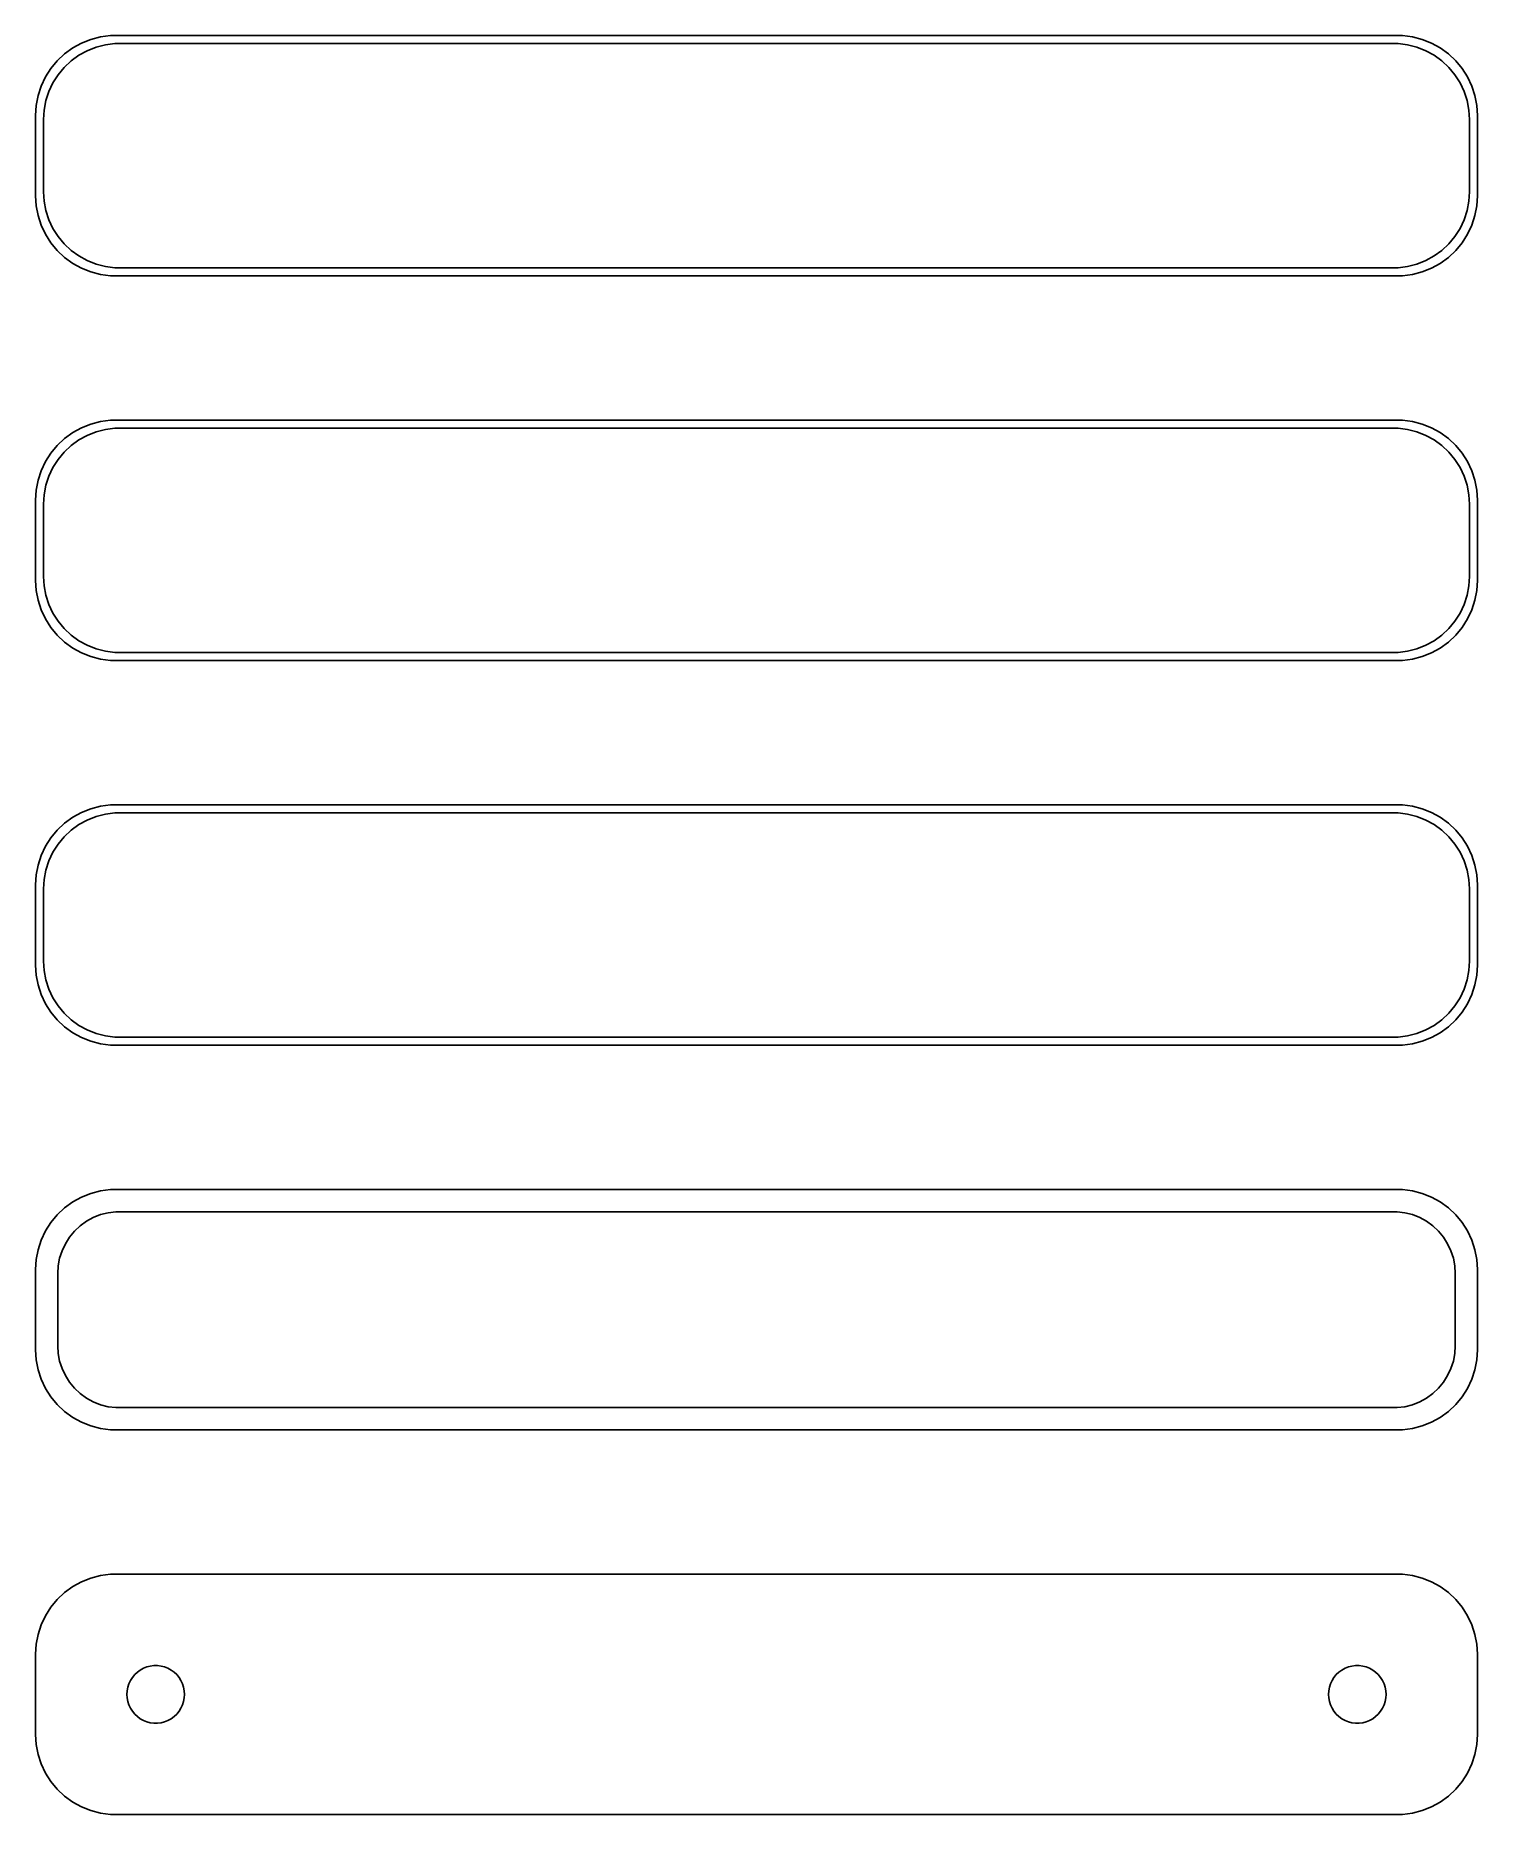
# Model space of a CAD drawing. Header units: metres. Extents: x -45 to 45, y 89 to 199.
import ezdxf

# ---------------------------------------------------------------- set-up
doc = ezdxf.new("R2010")
doc.units = ezdxf.units.M

msp = doc.modelspace()

# ---------------------------------------------------------------- linework, layer by layer
for p, q in [((-42.6791, 198.722), (-43.1871, 198.353)), ((-42.1289, 199.024), (-42.6791, 198.722)), ((-41.5451, 199.255), (-42.1289, 199.024)), ((-41.7724, 198.548), (-41.2178, 198.768)), ((-40.9369, 199.411), (-41.5451, 199.255)), ((-41.2178, 198.768), (-40.6401, 198.916)), ((-40.3139, 199.49), (-40.9369, 199.411)), ((-40.6401, 198.916), (-40.0482, 198.991)), ((40.3139, 199.49), (-40.3139, 199.49)), ((-40.0482, 198.991), (40.0482, 198.991)), ((40.0482, 198.991), (40.6401, 198.916)), ((40.9369, 199.411), (40.3139, 199.49)), ((40.6401, 198.916), (41.2178, 198.768)), ((41.5451, 199.255), (40.9369, 199.411)), ((41.2178, 198.768), (41.7724, 198.548)), ((42.1289, 199.024), (41.5451, 199.255)), ((42.6791, 198.722), (42.1289, 199.024)), ((43.1871, 198.353), (42.6791, 198.722)), ((-43.6448, 197.923), (-44.0451, 197.439)), ((-43.1871, 198.353), (-43.6448, 197.923)), ((-43.2126, 197.502), (-42.7778, 197.91)), ((-42.7778, 197.91), (-42.2952, 198.261)), ((-42.2952, 198.261), (-41.7724, 198.548)), ((41.7724, 198.548), (42.2952, 198.261)), ((42.2952, 198.261), (42.7778, 197.91)), ((42.7778, 197.91), (43.2126, 197.502)), ((43.6448, 197.923), (43.1871, 198.353)), ((44.0451, 197.439), (43.6448, 197.923)), ((-44.3815, 196.909), (-44.6489, 196.341)), ((-44.0451, 197.439), (-44.3815, 196.909)), ((-44.1664, 195.999), (-43.9124, 196.538)), ((-43.9124, 196.538), (-43.5928, 197.042)), ((-43.5928, 197.042), (-43.2126, 197.502)), ((43.2126, 197.502), (43.5928, 197.042)), ((43.5928, 197.042), (43.9124, 196.538)), ((43.9124, 196.538), (44.1664, 195.999)), ((44.3815, 196.909), (44.0451, 197.439)), ((44.6489, 196.341), (44.3815, 196.909)), ((-44.8429, 195.743), (-44.9606, 195.127)), ((-44.6489, 196.341), (-44.8429, 195.743)), ((-44.4625, 194.845), (-44.3508, 195.431)), ((-44.3508, 195.431), (-44.1664, 195.999)), ((44.1664, 195.999), (44.3508, 195.431)), ((44.3508, 195.431), (44.4625, 194.845)), ((44.8429, 195.743), (44.6489, 196.341)), ((44.9606, 195.127), (44.8429, 195.743)), ((-44.9606, 195.127), (-45, 194.5)), ((-45, 194.5), (-45, 189.5)), ((-44.5, 194.25), (-44.4625, 194.845)), ((-44.5, 189.75), (-44.5, 194.25)), ((44.4625, 194.845), (44.5, 194.25)), ((44.5, 194.25), (44.5, 189.75)), ((45, 194.5), (44.9606, 195.127)), ((45, 189.5), (45, 194.5)), ((-45, 189.5), (-44.9606, 188.873)), ((-44.9606, 188.873), (-44.8429, 188.257)), ((-44.4625, 189.155), (-44.5, 189.75)), ((-44.3508, 188.569), (-44.4625, 189.155)), ((44.4625, 189.155), (44.3508, 188.569)), ((44.5, 189.75), (44.4625, 189.155)), ((44.8429, 188.257), (44.9606, 188.873)), ((44.9606, 188.873), (45, 189.5)), ((-44.8429, 188.257), (-44.6489, 187.659)), ((-44.6489, 187.659), (-44.3815, 187.091)), ((-44.1664, 188.001), (-44.3508, 188.569)), ((-43.9124, 187.462), (-44.1664, 188.001)), ((44.1664, 188.001), (43.9124, 187.462)), ((44.3508, 188.569), (44.1664, 188.001)), ((44.3815, 187.091), (44.6489, 187.659)), ((44.6489, 187.659), (44.8429, 188.257)), ((-44.3815, 187.091), (-44.0451, 186.561)), ((-44.0451, 186.561), (-43.6448, 186.077)), ((-43.5928, 186.958), (-43.9124, 187.462)), ((-43.2126, 186.498), (-43.5928, 186.958)), ((-42.7778, 186.09), (-43.2126, 186.498)), ((43.2126, 186.498), (42.7778, 186.09)), ((43.5928, 186.958), (43.2126, 186.498)), ((43.9124, 187.462), (43.5928, 186.958)), ((43.6448, 186.077), (44.0451, 186.561)), ((44.0451, 186.561), (44.3815, 187.091)), ((-43.6448, 186.077), (-43.1871, 185.647)), ((-43.1871, 185.647), (-42.6791, 185.278)), ((-42.2952, 185.739), (-42.7778, 186.09)), ((-41.7724, 185.452), (-42.2952, 185.739)), ((-41.2178, 185.232), (-41.7724, 185.452)), ((41.7724, 185.452), (41.2178, 185.232)), ((42.2952, 185.739), (41.7724, 185.452)), ((42.7778, 186.09), (42.2952, 185.739)), ((42.6791, 185.278), (43.1871, 185.647)), ((43.1871, 185.647), (43.6448, 186.077)), ((-42.6791, 185.278), (-42.1289, 184.976)), ((-42.1289, 184.976), (-41.5451, 184.745)), ((-41.5451, 184.745), (-40.9369, 184.589)), ((-40.6401, 185.084), (-41.2178, 185.232)), ((-40.9369, 184.589), (-40.3139, 184.51)), ((-40.0482, 185.009), (-40.6401, 185.084)), ((-40.3139, 184.51), (40.3139, 184.51)), ((40.0482, 185.009), (-40.0482, 185.009)), ((40.6401, 185.084), (40.0482, 185.009)), ((40.3139, 184.51), (40.9369, 184.589)), ((41.2178, 185.232), (40.6401, 185.084)), ((40.9369, 184.589), (41.5451, 184.745)), ((41.5451, 184.745), (42.1289, 184.976)), ((42.1289, 184.976), (42.6791, 185.278)), ((-40.9369, 175.411), (-41.5451, 175.255)), ((-40.3139, 175.49), (-40.9369, 175.411)), ((40.3139, 175.49), (-40.3139, 175.49)), ((40.9369, 175.411), (40.3139, 175.49)), ((41.5451, 175.255), (40.9369, 175.411)), ((-43.1871, 174.353), (-43.6448, 173.923)), ((-42.6791, 174.722), (-43.1871, 174.353)), ((-42.7778, 173.91), (-42.2952, 174.261)), ((-42.1289, 175.024), (-42.6791, 174.722)), ((-42.2952, 174.261), (-41.7724, 174.548)), ((-41.5451, 175.255), (-42.1289, 175.024)), ((-41.7724, 174.548), (-41.2178, 174.768)), ((-41.2178, 174.768), (-40.6401, 174.916)), ((-40.6401, 174.916), (-40.0482, 174.991)), ((-40.0482, 174.991), (40.0482, 174.991)), ((40.0482, 174.991), (40.6401, 174.916)), ((40.6401, 174.916), (41.2178, 174.768)), ((41.2178, 174.768), (41.7724, 174.548)), ((42.1289, 175.024), (41.5451, 175.255)), ((41.7724, 174.548), (42.2952, 174.261)), ((42.6791, 174.722), (42.1289, 175.024)), ((42.2952, 174.261), (42.7778, 173.91)), ((43.1871, 174.353), (42.6791, 174.722)), ((43.6448, 173.923), (43.1871, 174.353)), ((-44.0451, 173.439), (-44.3815, 172.909)), ((-43.6448, 173.923), (-44.0451, 173.439)), ((-43.5928, 173.042), (-43.2126, 173.502)), ((-43.2126, 173.502), (-42.7778, 173.91)), ((42.7778, 173.91), (43.2126, 173.502)), ((43.2126, 173.502), (43.5928, 173.042)), ((44.0451, 173.439), (43.6448, 173.923)), ((44.3815, 172.909), (44.0451, 173.439)), ((-44.6489, 172.341), (-44.8429, 171.743)), ((-44.3815, 172.909), (-44.6489, 172.341)), ((-44.1664, 171.999), (-43.9124, 172.538)), ((-43.9124, 172.538), (-43.5928, 173.042)), ((43.5928, 173.042), (43.9124, 172.538)), ((43.9124, 172.538), (44.1664, 171.999)), ((44.6489, 172.341), (44.3815, 172.909)), ((44.8429, 171.743), (44.6489, 172.341)), ((-44.9606, 171.127), (-45, 170.5)), ((-44.8429, 171.743), (-44.9606, 171.127)), ((-44.4625, 170.845), (-44.3508, 171.431)), ((-44.3508, 171.431), (-44.1664, 171.999)), ((44.1664, 171.999), (44.3508, 171.431)), ((44.3508, 171.431), (44.4625, 170.845)), ((44.9606, 171.127), (44.8429, 171.743)), ((45, 170.5), (44.9606, 171.127)), ((-45, 170.5), (-45, 165.5)), ((-44.5, 170.25), (-44.4625, 170.845)), ((-44.5, 165.75), (-44.5, 170.25)), ((44.4625, 170.845), (44.5, 170.25)), ((44.5, 170.25), (44.5, 165.75)), ((45, 165.5), (45, 170.5)), ((-45, 165.5), (-44.9606, 164.873)), ((-44.4625, 165.155), (-44.5, 165.75)), ((44.5, 165.75), (44.4625, 165.155)), ((44.9606, 164.873), (45, 165.5)), ((-44.9606, 164.873), (-44.8429, 164.257)), ((-44.8429, 164.257), (-44.6489, 163.659)), ((-44.3508, 164.569), (-44.4625, 165.155)), ((-44.1664, 164.001), (-44.3508, 164.569)), ((44.3508, 164.569), (44.1664, 164.001)), ((44.4625, 165.155), (44.3508, 164.569)), ((44.6489, 163.659), (44.8429, 164.257)), ((44.8429, 164.257), (44.9606, 164.873)), ((-44.6489, 163.659), (-44.3815, 163.091)), ((-43.9124, 163.462), (-44.1664, 164.001)), ((-43.5928, 162.958), (-43.9124, 163.462)), ((43.9124, 163.462), (43.5928, 162.958)), ((44.1664, 164.001), (43.9124, 163.462)), ((44.3815, 163.091), (44.6489, 163.659)), ((-44.3815, 163.091), (-44.0451, 162.561)), ((-44.0451, 162.561), (-43.6448, 162.077)), ((-43.6448, 162.077), (-43.1871, 161.647)), ((-43.2126, 162.498), (-43.5928, 162.958)), ((-42.7778, 162.09), (-43.2126, 162.498)), ((-42.2952, 161.739), (-42.7778, 162.09)), ((42.7778, 162.09), (42.2952, 161.739)), ((43.2126, 162.498), (42.7778, 162.09)), ((43.1871, 161.647), (43.6448, 162.077)), ((43.5928, 162.958), (43.2126, 162.498)), ((43.6448, 162.077), (44.0451, 162.561)), ((44.0451, 162.561), (44.3815, 163.091)), ((-43.1871, 161.647), (-42.6791, 161.278)), ((-42.6791, 161.278), (-42.1289, 160.976)), ((-41.7724, 161.452), (-42.2952, 161.739)), ((-42.1289, 160.976), (-41.5451, 160.745)), ((-41.2178, 161.232), (-41.7724, 161.452)), ((-40.6401, 161.084), (-41.2178, 161.232)), ((-40.0482, 161.009), (-40.6401, 161.084)), ((40.0482, 161.009), (-40.0482, 161.009)), ((40.6401, 161.084), (40.0482, 161.009)), ((41.2178, 161.232), (40.6401, 161.084)), ((41.7724, 161.452), (41.2178, 161.232)), ((41.5451, 160.745), (42.1289, 160.976)), ((42.2952, 161.739), (41.7724, 161.452)), ((42.1289, 160.976), (42.6791, 161.278)), ((42.6791, 161.278), (43.1871, 161.647)), ((-41.5451, 160.745), (-40.9369, 160.589)), ((-40.9369, 160.589), (-40.3139, 160.51)), ((-40.3139, 160.51), (40.3139, 160.51)), ((40.3139, 160.51), (40.9369, 160.589)), ((40.9369, 160.589), (41.5451, 160.745)), ((-42.1289, 151.024), (-42.6791, 150.722)), ((-41.5451, 151.255), (-42.1289, 151.024)), ((-40.9369, 151.411), (-41.5451, 151.255)), ((-40.3139, 151.49), (-40.9369, 151.411)), ((-40.6401, 150.916), (-40.0482, 150.991)), ((40.3139, 151.49), (-40.3139, 151.49)), ((-40.0482, 150.991), (40.0482, 150.991)), ((40.0482, 150.991), (40.6401, 150.916)), ((40.9369, 151.411), (40.3139, 151.49)), ((41.5451, 151.255), (40.9369, 151.411)), ((42.1289, 151.024), (41.5451, 151.255)), ((42.6791, 150.722), (42.1289, 151.024)), ((-43.6448, 149.923), (-44.0451, 149.439)), ((-43.1871, 150.353), (-43.6448, 149.923)), ((-43.2126, 149.502), (-42.7778, 149.91)), ((-42.6791, 150.722), (-43.1871, 150.353)), ((-42.7778, 149.91), (-42.2952, 150.261)), ((-42.2952, 150.261), (-41.7724, 150.548)), ((-41.7724, 150.548), (-41.2178, 150.768)), ((-41.2178, 150.768), (-40.6401, 150.916)), ((40.6401, 150.916), (41.2178, 150.768)), ((41.2178, 150.768), (41.7724, 150.548)), ((41.7724, 150.548), (42.2952, 150.261)), ((42.2952, 150.261), (42.7778, 149.91)), ((43.1871, 150.353), (42.6791, 150.722)), ((42.7778, 149.91), (43.2126, 149.502)), ((43.6448, 149.923), (43.1871, 150.353)), ((44.0451, 149.439), (43.6448, 149.923)), ((-44.3815, 148.909), (-44.6489, 148.341)), ((-44.0451, 149.439), (-44.3815, 148.909)), ((-43.9124, 148.538), (-43.5928, 149.042)), ((-43.5928, 149.042), (-43.2126, 149.502)), ((43.2126, 149.502), (43.5928, 149.042)), ((43.5928, 149.042), (43.9124, 148.538)), ((44.3815, 148.909), (44.0451, 149.439)), ((44.6489, 148.341), (44.3815, 148.909)), ((-44.8429, 147.743), (-44.9606, 147.127)), ((-44.6489, 148.341), (-44.8429, 147.743)), ((-44.3508, 147.431), (-44.1664, 147.999)), ((-44.1664, 147.999), (-43.9124, 148.538)), ((43.9124, 148.538), (44.1664, 147.999)), ((44.1664, 147.999), (44.3508, 147.431)), ((44.8429, 147.743), (44.6489, 148.341)), ((44.9606, 147.127), (44.8429, 147.743)), ((-44.9606, 147.127), (-45, 146.5)), ((-45, 146.5), (-45, 141.5)), ((-44.5, 146.25), (-44.4625, 146.845)), ((-44.4625, 146.845), (-44.3508, 147.431)), ((44.3508, 147.431), (44.4625, 146.845)), ((44.4625, 146.845), (44.5, 146.25)), ((45, 146.5), (44.9606, 147.127)), ((45, 141.5), (45, 146.5)), ((-44.5, 141.75), (-44.5, 146.25)), ((44.5, 146.25), (44.5, 141.75)), ((-45, 141.5), (-44.9606, 140.873)), ((-44.4625, 141.155), (-44.5, 141.75)), ((-44.3508, 140.569), (-44.4625, 141.155)), ((44.4625, 141.155), (44.3508, 140.569)), ((44.5, 141.75), (44.4625, 141.155)), ((44.9606, 140.873), (45, 141.5)), ((-44.9606, 140.873), (-44.8429, 140.257)), ((-44.8429, 140.257), (-44.6489, 139.659)), ((-44.1664, 140.001), (-44.3508, 140.569)), ((-43.9124, 139.462), (-44.1664, 140.001)), ((44.1664, 140.001), (43.9124, 139.462)), ((44.3508, 140.569), (44.1664, 140.001)), ((44.6489, 139.659), (44.8429, 140.257)), ((44.8429, 140.257), (44.9606, 140.873)), ((-44.6489, 139.659), (-44.3815, 139.091)), ((-44.3815, 139.091), (-44.0451, 138.561)), ((-43.5928, 138.958), (-43.9124, 139.462)), ((-43.2126, 138.498), (-43.5928, 138.958)), ((43.5928, 138.958), (43.2126, 138.498)), ((43.9124, 139.462), (43.5928, 138.958)), ((44.0451, 138.561), (44.3815, 139.091)), ((44.3815, 139.091), (44.6489, 139.659)), ((-44.0451, 138.561), (-43.6448, 138.077)), ((-43.6448, 138.077), (-43.1871, 137.647)), ((-42.7778, 138.09), (-43.2126, 138.498)), ((-43.1871, 137.647), (-42.6791, 137.278)), ((-42.2952, 137.739), (-42.7778, 138.09)), ((-41.7724, 137.452), (-42.2952, 137.739)), ((42.2952, 137.739), (41.7724, 137.452)), ((42.7778, 138.09), (42.2952, 137.739)), ((42.6791, 137.278), (43.1871, 137.647)), ((43.2126, 138.498), (42.7778, 138.09)), ((43.1871, 137.647), (43.6448, 138.077)), ((43.6448, 138.077), (44.0451, 138.561)), ((-42.6791, 137.278), (-42.1289, 136.976)), ((-42.1289, 136.976), (-41.5451, 136.745)), ((-41.2178, 137.232), (-41.7724, 137.452)), ((-41.5451, 136.745), (-40.9369, 136.589)), ((-40.6401, 137.084), (-41.2178, 137.232)), ((-40.9369, 136.589), (-40.3139, 136.51)), ((-40.0482, 137.009), (-40.6401, 137.084)), ((-40.3139, 136.51), (40.3139, 136.51)), ((40.0482, 137.009), (-40.0482, 137.009)), ((40.6401, 137.084), (40.0482, 137.009)), ((40.3139, 136.51), (40.9369, 136.589)), ((41.2178, 137.232), (40.6401, 137.084)), ((40.9369, 136.589), (41.5451, 136.745)), ((41.7724, 137.452), (41.2178, 137.232)), ((41.5451, 136.745), (42.1289, 136.976)), ((42.1289, 136.976), (42.6791, 137.278)), ((-42.6791, 126.722), (-43.1871, 126.353)), ((-42.1289, 127.024), (-42.6791, 126.722)), ((-41.5451, 127.255), (-42.1289, 127.024)), ((-40.9369, 127.411), (-41.5451, 127.255)), ((-40.3139, 127.49), (-40.9369, 127.411)), ((40.3139, 127.49), (-40.3139, 127.49)), ((40.9369, 127.411), (40.3139, 127.49)), ((41.5451, 127.255), (40.9369, 127.411)), ((42.1289, 127.024), (41.5451, 127.255)), ((42.6791, 126.722), (42.1289, 127.024)), ((43.1871, 126.353), (42.6791, 126.722)), ((-44.0451, 125.439), (-44.3815, 124.909)), ((-43.6448, 125.923), (-44.0451, 125.439)), ((-43.1871, 126.353), (-43.6448, 125.923)), ((-42.2165, 125.231), (-41.8234, 125.517)), ((-41.8234, 125.517), (-41.3975, 125.751)), ((-41.3975, 125.751), (-40.9457, 125.93)), ((-40.9457, 125.93), (-40.4751, 126.051)), ((-40.4751, 126.051), (-39.993, 126.112)), ((-39.993, 126.112), (39.993, 126.112)), ((39.993, 126.112), (40.4751, 126.051)), ((40.4751, 126.051), (40.9457, 125.93)), ((40.9457, 125.93), (41.3975, 125.751)), ((41.3975, 125.751), (41.8234, 125.517)), ((41.8234, 125.517), (42.2165, 125.231)), ((43.6448, 125.923), (43.1871, 126.353)), ((44.0451, 125.439), (43.6448, 125.923)), ((44.3815, 124.909), (44.0451, 125.439)), ((-44.6489, 124.341), (-44.8429, 123.743)), ((-44.3815, 124.909), (-44.6489, 124.341)), ((-43.1408, 124.114), (-42.8805, 124.524)), ((-42.8805, 124.524), (-42.5707, 124.899)), ((-42.5707, 124.899), (-42.2165, 125.231)), ((42.2165, 125.231), (42.5707, 124.899)), ((42.5707, 124.899), (42.8805, 124.524)), ((42.8805, 124.524), (43.1408, 124.114)), ((44.6489, 124.341), (44.3815, 124.909)), ((44.8429, 123.743), (44.6489, 124.341)), ((-44.8429, 123.743), (-44.9606, 123.127)), ((-43.589, 122.735), (-43.4979, 123.212)), ((-43.4979, 123.212), (-43.3477, 123.674)), ((-43.3477, 123.674), (-43.1408, 124.114)), ((43.1408, 124.114), (43.3477, 123.674)), ((43.3477, 123.674), (43.4979, 123.212)), ((43.4979, 123.212), (43.589, 122.735)), ((44.9606, 123.127), (44.8429, 123.743)), ((-44.9606, 123.127), (-45, 122.5)), ((-45, 122.5), (-45, 117.5)), ((-43.6195, 122.25), (-43.589, 122.735)), ((-43.6195, 117.75), (-43.6195, 122.25)), ((43.589, 122.735), (43.6195, 122.25)), ((43.6195, 122.25), (43.6195, 117.75)), ((45, 122.5), (44.9606, 123.127)), ((45, 117.5), (45, 122.5)), ((-43.589, 117.265), (-43.6195, 117.75)), ((43.6195, 117.75), (43.589, 117.265)), ((-45, 117.5), (-44.9606, 116.873)), ((-44.9606, 116.873), (-44.8429, 116.257)), ((-43.4979, 116.788), (-43.589, 117.265)), ((-43.3477, 116.326), (-43.4979, 116.788)), ((43.4979, 116.788), (43.3477, 116.326)), ((43.589, 117.265), (43.4979, 116.788)), ((44.8429, 116.257), (44.9606, 116.873)), ((44.9606, 116.873), (45, 117.5)), ((-44.8429, 116.257), (-44.6489, 115.659)), ((-44.6489, 115.659), (-44.3815, 115.091)), ((-43.1408, 115.886), (-43.3477, 116.326)), ((-42.8805, 115.476), (-43.1408, 115.886)), ((-42.5707, 115.101), (-42.8805, 115.476)), ((42.8805, 115.476), (42.5707, 115.101)), ((43.1408, 115.886), (42.8805, 115.476)), ((43.3477, 116.326), (43.1408, 115.886)), ((44.3815, 115.091), (44.6489, 115.659)), ((44.6489, 115.659), (44.8429, 116.257)), ((-44.3815, 115.091), (-44.0451, 114.561)), ((-44.0451, 114.561), (-43.6448, 114.077)), ((-42.2165, 114.769), (-42.5707, 115.101)), ((-41.8234, 114.483), (-42.2165, 114.769)), ((-41.3975, 114.249), (-41.8234, 114.483)), ((41.8234, 114.483), (41.3975, 114.249)), ((42.2165, 114.769), (41.8234, 114.483)), ((42.5707, 115.101), (42.2165, 114.769)), ((43.6448, 114.077), (44.0451, 114.561)), ((44.0451, 114.561), (44.3815, 115.091)), ((-43.6448, 114.077), (-43.1871, 113.647)), ((-43.1871, 113.647), (-42.6791, 113.278)), ((-42.6791, 113.278), (-42.1289, 112.976)), ((-40.9457, 114.07), (-41.3975, 114.249)), ((-40.4751, 113.949), (-40.9457, 114.07)), ((-39.993, 113.888), (-40.4751, 113.949)), ((39.993, 113.888), (-39.993, 113.888)), ((40.4751, 113.949), (39.993, 113.888)), ((40.9457, 114.07), (40.4751, 113.949)), ((41.3975, 114.249), (40.9457, 114.07)), ((42.1289, 112.976), (42.6791, 113.278)), ((42.6791, 113.278), (43.1871, 113.647)), ((43.1871, 113.647), (43.6448, 114.077)), ((-42.1289, 112.976), (-41.5451, 112.745)), ((-41.5451, 112.745), (-40.9369, 112.589)), ((-40.9369, 112.589), (-40.3139, 112.51)), ((-40.3139, 112.51), (40.3139, 112.51)), ((40.3139, 112.51), (40.9369, 112.589)), ((40.9369, 112.589), (41.5451, 112.745)), ((41.5451, 112.745), (42.1289, 112.976)), ((-41.5451, 103.255), (-42.1289, 103.024)), ((-40.9369, 103.411), (-41.5451, 103.255)), ((-40.3139, 103.49), (-40.9369, 103.411)), ((40.3139, 103.49), (-40.3139, 103.49)), ((40.9369, 103.411), (40.3139, 103.49)), ((41.5451, 103.255), (40.9369, 103.411)), ((42.1289, 103.024), (41.5451, 103.255)), ((-43.1871, 102.353), (-43.6448, 101.923)), ((-42.6791, 102.722), (-43.1871, 102.353)), ((-42.1289, 103.024), (-42.6791, 102.722)), ((42.6791, 102.722), (42.1289, 103.024)), ((43.1871, 102.353), (42.6791, 102.722)), ((43.6448, 101.923), (43.1871, 102.353)), ((-44.0451, 101.439), (-44.3815, 100.909)), ((-43.6448, 101.923), (-44.0451, 101.439)), ((44.0451, 101.439), (43.6448, 101.923)), ((44.3815, 100.909), (44.0451, 101.439)), ((-44.6489, 100.341), (-44.8429, 99.7434)), ((-44.3815, 100.909), (-44.6489, 100.341)), ((44.6489, 100.341), (44.3815, 100.909)), ((44.8429, 99.7434), (44.6489, 100.341)), ((-44.9606, 99.1267), (-45, 98.5)), ((-44.8429, 99.7434), (-44.9606, 99.1267)), ((44.9606, 99.1267), (44.8429, 99.7434)), ((45, 98.5), (44.9606, 99.1267)), ((-45, 98.5), (-45, 93.5)), ((-38.2664, 97.6287), (-38.0562, 97.7119)), ((-38.0562, 97.7119), (-37.8373, 97.7681)), ((-37.8373, 97.7681), (-37.613, 97.7964)), ((-37.613, 97.7964), (-37.387, 97.7964)), ((-37.387, 97.7964), (-37.1627, 97.7681)), ((-37.1627, 97.7681), (-36.9438, 97.7119)), ((-36.9438, 97.7119), (-36.7336, 97.6287)), ((36.7336, 97.6287), (36.9438, 97.7119)), ((36.9438, 97.7119), (37.1627, 97.7681)), ((37.1627, 97.7681), (37.387, 97.7964)), ((37.387, 97.7964), (37.613, 97.7964)), ((37.613, 97.7964), (37.8373, 97.7681)), ((37.8373, 97.7681), (38.0562, 97.7119)), ((38.0562, 97.7119), (38.2664, 97.6287)), ((45, 93.5), (45, 98.5)), ((-39.2434, 96.4476), (-39.1736, 96.6626)), ((-39.1736, 96.6626), (-39.0773, 96.8671)), ((-39.0773, 96.8671), (-38.9562, 97.058)), ((-38.9562, 97.058), (-38.8121, 97.2322)), ((-38.8121, 97.2322), (-38.6474, 97.3869)), ((-38.6474, 97.3869), (-38.4645, 97.5198)), ((-38.4645, 97.5198), (-38.2664, 97.6287)), ((-36.7336, 97.6287), (-36.5355, 97.5198)), ((-36.5355, 97.5198), (-36.3526, 97.3869)), ((-36.3526, 97.3869), (-36.1879, 97.2322)), ((-36.1879, 97.2322), (-36.0438, 97.058)), ((-36.0438, 97.058), (-35.9226, 96.8671)), ((-35.9226, 96.8671), (-35.8264, 96.6626)), ((-35.8264, 96.6626), (-35.7565, 96.4476)), ((35.7565, 96.4476), (35.8264, 96.6626)), ((35.8264, 96.6626), (35.9226, 96.8671)), ((35.9226, 96.8671), (36.0438, 97.058)), ((36.0438, 97.058), (36.1879, 97.2322)), ((36.1879, 97.2322), (36.3526, 97.3869)), ((36.3526, 97.3869), (36.5355, 97.5198)), ((36.5355, 97.5198), (36.7336, 97.6287)), ((38.2664, 97.6287), (38.4645, 97.5198)), ((38.4645, 97.5198), (38.6474, 97.3869)), ((38.6474, 97.3869), (38.8121, 97.2322)), ((38.8121, 97.2322), (38.9562, 97.058)), ((38.9562, 97.058), (39.0773, 96.8671)), ((39.0773, 96.8671), (39.1736, 96.6626)), ((39.1736, 96.6626), (39.2434, 96.4476)), ((-39.3, 96), (-39.2858, 96.2256)), ((-39.2858, 95.7744), (-39.3, 96)), ((-39.2858, 96.2256), (-39.2434, 96.4476)), ((-39.2434, 95.5524), (-39.2858, 95.7744)), ((-39.1736, 95.3374), (-39.2434, 95.5524)), ((-35.7565, 95.5524), (-35.8264, 95.3374)), ((-35.7565, 96.4476), (-35.7142, 96.2256)), ((-35.7142, 95.7744), (-35.7565, 95.5524)), ((-35.7142, 96.2256), (-35.7, 96)), ((-35.7, 96), (-35.7142, 95.7744)), ((35.7, 96), (35.7142, 96.2256)), ((35.7142, 95.7744), (35.7, 96)), ((35.7142, 96.2256), (35.7565, 96.4476)), ((35.7565, 95.5524), (35.7142, 95.7744)), ((35.8264, 95.3374), (35.7565, 95.5524)), ((39.2434, 95.5524), (39.1736, 95.3374)), ((39.2434, 96.4476), (39.2858, 96.2256)), ((39.2858, 95.7744), (39.2434, 95.5524)), ((39.2858, 96.2256), (39.3, 96)), ((39.3, 96), (39.2858, 95.7744)), ((-39.0773, 95.1329), (-39.1736, 95.3374)), ((-38.9562, 94.942), (-39.0773, 95.1329)), ((-38.8121, 94.7678), (-38.9562, 94.942)), ((-38.6474, 94.6131), (-38.8121, 94.7678)), ((-38.4645, 94.4802), (-38.6474, 94.6131)), ((-38.2664, 94.3713), (-38.4645, 94.4802)), ((-38.0562, 94.2881), (-38.2664, 94.3713)), ((-36.7336, 94.3713), (-36.9438, 94.2881)), ((-36.5355, 94.4802), (-36.7336, 94.3713)), ((-36.3526, 94.6131), (-36.5355, 94.4802)), ((-36.1879, 94.7678), (-36.3526, 94.6131)), ((-36.0438, 94.942), (-36.1879, 94.7678)), ((-35.9226, 95.1329), (-36.0438, 94.942)), ((-35.8264, 95.3374), (-35.9226, 95.1329)), ((35.9226, 95.1329), (35.8264, 95.3374)), ((36.0438, 94.942), (35.9226, 95.1329)), ((36.1879, 94.7678), (36.0438, 94.942)), ((36.3526, 94.6131), (36.1879, 94.7678)), ((36.5355, 94.4802), (36.3526, 94.6131)), ((36.7336, 94.3713), (36.5355, 94.4802)), ((36.9438, 94.2881), (36.7336, 94.3713)), ((38.2664, 94.3713), (38.0562, 94.2881)), ((38.4645, 94.4802), (38.2664, 94.3713)), ((38.6474, 94.6131), (38.4645, 94.4802)), ((38.8121, 94.7678), (38.6474, 94.6131)), ((38.9562, 94.942), (38.8121, 94.7678)), ((39.0773, 95.1329), (38.9562, 94.942)), ((39.1736, 95.3374), (39.0773, 95.1329)), ((-45, 93.5), (-44.9606, 92.8733)), ((-37.8373, 94.2319), (-38.0562, 94.2881)), ((-37.613, 94.2036), (-37.8373, 94.2319)), ((-37.387, 94.2036), (-37.613, 94.2036)), ((-37.1627, 94.2319), (-37.387, 94.2036)), ((-36.9438, 94.2881), (-37.1627, 94.2319)), ((37.1627, 94.2319), (36.9438, 94.2881)), ((37.387, 94.2036), (37.1627, 94.2319)), ((37.613, 94.2036), (37.387, 94.2036)), ((37.8373, 94.2319), (37.613, 94.2036)), ((38.0562, 94.2881), (37.8373, 94.2319)), ((44.9606, 92.8733), (45, 93.5)), ((-44.9606, 92.8733), (-44.8429, 92.2566)), ((-44.8429, 92.2566), (-44.6489, 91.6594)), ((44.6489, 91.6594), (44.8429, 92.2566)), ((44.8429, 92.2566), (44.9606, 92.8733)), ((-44.6489, 91.6594), (-44.3815, 91.0912)), ((-44.3815, 91.0912), (-44.0451, 90.5611)), ((44.0451, 90.5611), (44.3815, 91.0912)), ((44.3815, 91.0912), (44.6489, 91.6594)), ((-44.0451, 90.5611), (-43.6448, 90.0773)), ((-43.6448, 90.0773), (-43.1871, 89.6474)), ((43.1871, 89.6474), (43.6448, 90.0773)), ((43.6448, 90.0773), (44.0451, 90.5611)), ((-43.1871, 89.6474), (-42.6791, 89.2784)), ((-42.6791, 89.2784), (-42.1289, 88.9759)), ((-42.1289, 88.9759), (-41.5451, 88.7447)), ((41.5451, 88.7447), (42.1289, 88.9759)), ((42.1289, 88.9759), (42.6791, 89.2784)), ((42.6791, 89.2784), (43.1871, 89.6474)), ((-41.5451, 88.7447), (-40.9369, 88.5886)), ((-40.9369, 88.5886), (-40.3139, 88.5099)), ((-40.3139, 88.5099), (40.3139, 88.5099)), ((40.3139, 88.5099), (40.9369, 88.5886)), ((40.9369, 88.5886), (41.5451, 88.7447))]:
    msp.add_line(p, q)

doc.saveas('drawing.dxf')
